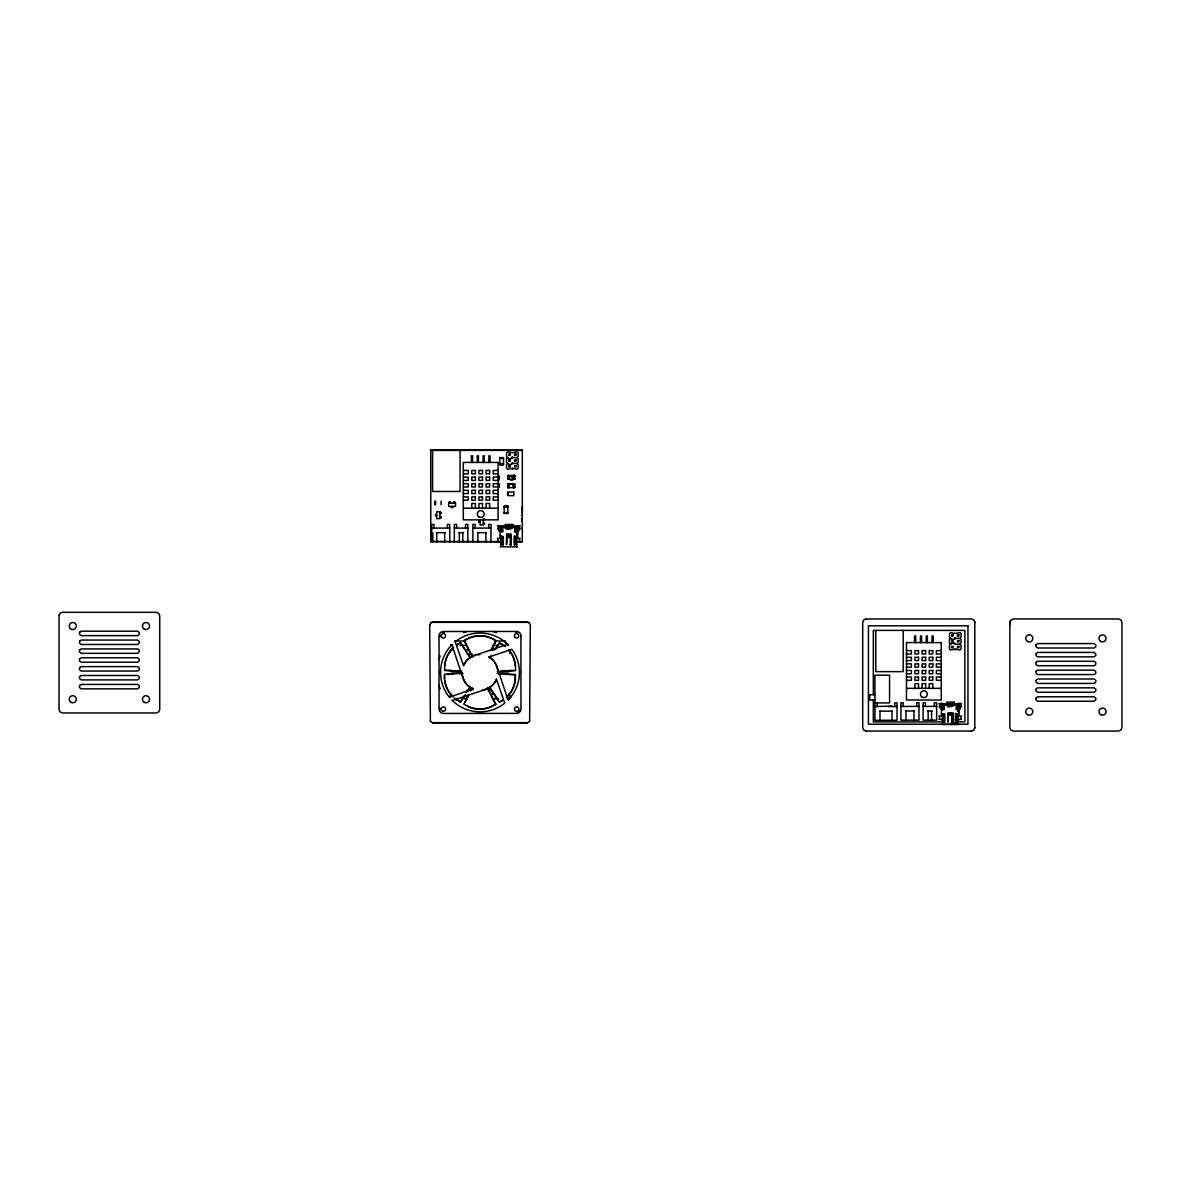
<?xml version="1.0" encoding="UTF-8"?>
<svg xmlns="http://www.w3.org/2000/svg" width="1181" height="1181" viewBox="0 0 1181 1181"><rect width="100%" height="100%" fill="white"/><g stroke="black" fill="none" stroke-linecap="round" stroke-linejoin="round"><path stroke-width="1.5" d="M461.003 671.31L444.573 670.336L444.779 665.759A39.239 32.758 29.9 0 1 453.607 647.365M497.157 673.465L515.403 674.543L515.211 679.119A39.239 32.788 30 0 1 506.369 697.543M515.403 674.543L515.374 678.824A39.239 32.788 30 0 1 506.546 697.233M1009.829 624.66L1010.286 620.66L1013.268 618.947L1118.525 618.947L1120.946 619.951L1121.95 622.372L1121.95 727.629L1120.946 730.065L1118.525 731.069L1013.268 731.069L1010.833 730.065L1009.829 727.629L1009.858 621.929M434.874 504.671L434.652 501.275M507.638 495.444L507.564 492.019M429.677 625.517L430.681 623.066M971.387 731.069L973.808 730.065L974.827 727.629M511.447 457.638C515.374 455.836 510.635 460.959 507.697 457.638L506.546 456.501L506.546 452.973L507.697 451.821L512.362 452.736L517.027 451.821L518.164 452.973L518.164 456.501L517.027 457.638L513.277 457.638M511.447 463.454C515.374 461.638 510.635 466.775 507.697 463.454L506.546 464.591L506.546 468.119L507.697 469.256L512.362 468.34L517.027 469.256L518.164 468.119L518.164 464.591L517.027 463.454L513.277 463.454M954.322 638.375C958.249 636.574 953.525 641.696 950.572 638.375L949.435 639.526L949.435 643.055L950.572 644.191C953.525 640.87 958.249 645.992 954.322 644.191M502.87 536.543L502.752 543.762L501.615 543.762L501.497 536.543M516.141 536.543L516.023 543.762L514.886 543.762L514.768 536.543M944.328 714.195L944.21 721.414L943.058 721.414L942.955 714.195M957.599 714.195L957.481 721.414L956.33 721.414L956.226 714.195M439.022 659.47L440.188 655.986M468.695 694.384L463.808 704.201L467.868 706.312A39.239 32.773 -90 0 0 492.152 706.282L495.872 704.156L487.694 687.814M470.333 691.106L471.972 687.844M464.96 702.562L468.237 696.022M491.754 648.886L495.016 642.346M491.281 650.524L496.182 640.722L492.447 638.596A39.239 32.773 89.9 0 0 468.178 638.611L464.103 640.722L472.282 657.064M509.69 653.226L509.823 652.945A1.816 1.816 0 0 0 509.941 652.06A1.816 1.816 0 0 0 509.823 651.189L508.45 649.963M444.573 670.336L461.166 671.015M456.722 645.033L460.59 642.567L470.673 657.802M465.491 694.428L460.472 702.06L464.31 695.653M466.333 692.597L470.348 686.501M495.489 648.93L499.519 642.818L503.209 644.988A39.239 32.788 -30.1 0 1 505.453 646.701M467.514 691.372L470.525 686.796M489.628 658.393L491.636 655.337M495.666 649.225L499.519 642.818M529.649 721.429L530.328 625.044L529.354 623.066M452.087 644.575L448.691 648.458A39.431 39.431 0 0 0 448.721 696.465L449.385 697.203L473.064 688.966A17.922 17.922 0 0 1 462.657 676.993L451.895 644.796M511.284 696.421L508.081 700.067L497.319 667.87A17.922 17.922 0 0 0 489.023 656.961L511.89 649.358L514.119 652.694A39.431 39.431 0 0 1 509.07 699.049M529.649 721.399L527.376 722.742M507.697 457.638L506.546 458.789L506.546 462.302L507.697 463.454M517.027 463.454L518.164 462.302L518.164 458.789L517.027 457.638M950.572 644.191L949.435 645.343L949.435 648.856L950.572 650.008L955.237 649.092L959.902 650.008L961.054 648.856L961.054 645.343L959.902 644.191L956.152 644.191M956.152 638.375L959.902 638.375L961.054 637.238L961.054 633.71L959.902 632.573L955.237 633.488L950.572 632.573L949.435 633.71L949.435 637.238L950.572 638.375M959.902 644.191L961.054 643.055L961.054 639.526L959.902 638.375M430.681 623.096L431.803 622.328M513.469 484.284L513.853 487.664L513.469 484.284L508.731 484.003L508.731 487.664L508.922 484.284M508.996 479.043L508.804 475.515L508.996 479.043C516.924 484.668 513.455 467.484 513.543 479.043M456.899 644.737L460.59 642.567M500.788 701.322L503.254 699.875M503.076 700.171L499.386 702.341L489.303 687.091M464.103 640.722L467.824 638.596A39.239 32.773 89.9 0 1 492.108 638.596L494.588 640.013M495.872 704.156L491.813 706.282A39.239 32.773 -90 0 1 467.528 706.312M451.585 694.339L450.212 695.565A1.816 1.816 0 0 0 450.079 696.436A1.816 1.816 0 0 0 450.212 697.321M463.483 632.676L466.953 631.481M431.803 622.357L528.232 622.357M507.638 644.354L475.426 655.101A17.922 17.922 0 0 0 463.469 665.508L455.216 641.829L455.969 641.18A39.431 39.431 0 0 1 507.845 644.531L503.962 641.135M452.353 700.54L484.55 689.763A17.922 17.922 0 0 0 496.522 679.37L504.759 703.049L504.021 703.699A39.431 39.431 0 0 1 456.014 703.728L452.131 700.333M866.131 618.947L863.71 619.951L862.706 622.372L862.706 727.629L863.71 730.065L866.131 731.069M507.697 478.246L508.243 479.176M507.623 486.734L508.17 487.664M515.019 476.46L513.174 477.006M514.946 484.948L513.1 485.48M462.657 673.2L444.41 674.307L444.44 678.588A39.239 32.758 -30 0 0 453.297 696.967M446.403 674.499L453.711 674.056M459.173 673.716L462.819 673.495M500.803 671.192L513.573 670.424M497.334 671.709L515.566 670.601L515.536 666.32A39.239 32.788 -30.1 0 0 509.528 650.982M513.115 477.7L515.019 478.246M507.697 484.948L508.17 484.003M430.77 450.197L522.297 450.286M430.77 450.389L522.297 450.389M503.505 457.711L499.843 457.475L499.843 464.797L503.505 464.797L503.505 457.475M499.843 458.39L503.505 458.39M499.843 463.882L503.505 463.882M499.843 464.576L503.505 464.576M463.321 470.437L468.222 470.437L468.222 473.832L463.321 473.832M498.102 470.437L493.215 470.437L493.215 473.832L498.102 473.832M507.697 475.869L515.019 475.869M498.146 476.061L499.061 476.061L499.061 479.722L498.146 479.722M511.27 476.504L512.554 476.504M463.321 477.124L468.222 477.124L468.222 480.416L463.321 480.416M498.102 477.124L493.215 477.124L493.215 480.416L498.102 480.416M507.697 478.836L509.159 478.836M513.558 478.836L515.019 478.836M463.321 483.708L468.222 483.708L468.222 487L463.321 487M507.623 484.358L509.085 484.358L509.085 487.31L507.623 487.31M513.484 484.358L514.946 484.358M513.1 486.188L514.946 486.734M498.102 487L493.215 487L493.215 483.708L498.928 483.738L498.928 487.399L498.013 487.399M513.484 487.31L514.946 487.31M463.321 490.307L468.222 490.307L468.222 493.599L463.321 493.599M498.102 490.307L493.215 490.307L493.215 493.599L498.102 493.599M463.321 496.891L468.222 496.891L468.222 500.183L463.321 500.183M498.102 496.891L493.215 496.891L493.215 500.183L498.102 500.183M449.37 502.397L450.463 502.397M453.711 502.397L454.818 502.397M434.874 504.538L434.652 504.538M504.169 506.354L507.83 506.354M522.297 506.221L522.297 513.085M504.169 507.048L507.83 507.048M451.541 507.24L452.648 507.24M463.321 508.199L498.102 508.199M439.863 512.465L441.133 512.465L441.133 513.558L439.863 513.558M504.169 512.539L507.83 512.539M504.169 513.218L507.83 513.218M436.66 514.636L435.435 514.636L435.435 515.743L436.66 515.743M521.382 515.374L522.297 515.374M439.863 516.82L441.133 516.82L441.133 517.913L439.863 517.913M521.382 518.813L522.297 518.813M480.062 520.983L478.822 520.983L478.822 522.091L480.062 522.091M521.382 521.101L522.297 521.101M483.265 523.168L484.535 523.168L484.535 524.261L483.265 524.261M499.903 527.169L517.75 527.169M500.006 527.39L517.632 527.39M431.685 528.084L449.754 528.084M454.331 528.084L467.838 528.084M472.872 528.084L490.942 528.084M498.987 528.084L499.903 528.084M517.75 528.084L518.666 528.084M521.382 527.966L522.297 527.966M500.139 529.221L497.496 529.221L498.352 527.508L497.496 525.796L500.921 525.796L500.921 529.221M517.632 529.221L520.142 529.221L519.286 527.508L520.142 525.796L516.717 525.796L516.717 546.847M498.987 530.372L499.903 530.372M517.75 530.372L518.666 530.372M499.903 531.288L498.987 531.288L499.002 527.051L499.903 526.254L517.972 526.298L518.666 531.288L517.75 531.288M436.335 532.661L445.104 532.661M458.686 532.661L463.483 532.661M477.523 532.661L486.292 532.661M516.377 533.118L517.632 533.118M516.717 533.576L517.632 533.576M516.717 534.033L517.632 534.033M506.531 535.406L511.107 535.406M501.039 536.543L503.327 536.543L503.327 544.559L501.039 544.559M516.599 536.543L514.311 536.543L514.311 544.559L516.599 544.559M500.006 537.916L500.921 537.916M516.717 537.916L517.632 537.916M500.906 538.374L497.496 538.374L498.352 540.101L497.496 541.813M516.747 538.374L520.142 538.374L519.286 540.101L520.142 541.813M500.331 541.577L430.77 541.562L502.161 541.813M516.806 541.577L522.297 541.577M516.747 541.813L522.297 541.813L522.297 449.931L430.77 449.961L430.77 541.813M500.006 542.271L501.969 542.271M516.599 542.271L517.632 542.271M501.497 542.95L502.87 542.95M514.768 542.95L516.141 542.95M510.31 544.559L511.107 544.559M500.08 546.847L517.573 546.847M865.688 618.977L971.83 618.977L974.118 620.291L974.827 622.372M432.659 622.092L527.376 622.092M454.405 641.003L465.388 641.003M494.647 641.003L505.63 641.003M459.896 645.431L467.218 645.431M492.817 645.431L498.308 645.431M465.388 649.86L469.049 649.86M490.986 649.86L494.647 649.86M906.477 650.598L911.378 650.598L911.378 653.994L906.477 653.994M941.257 650.598L936.371 650.598L936.371 653.994L941.257 653.994M467.218 654.274L472.695 654.274M906.477 657.286L911.378 657.286L911.378 660.578L906.477 660.578M941.257 657.286L936.371 657.286L936.371 660.578L941.257 660.578M906.477 663.87L911.378 663.87L911.378 667.162L906.477 667.162M941.257 663.87L936.371 663.87L936.371 667.162L941.257 667.162M906.477 670.468L911.378 670.468L911.378 673.76L906.477 673.76M941.257 670.468L936.371 670.468L936.371 673.76L941.257 673.76M461.727 671.989L452.574 671.989A2.554 2.554 0 0 1 451.585 671.886L450.212 670.66A1.816 1.816 0 0 1 450.079 670.07M498.308 671.989L507.446 671.989A2.554 2.554 0 0 0 508.45 671.886L509.823 670.66A1.816 1.816 0 0 0 509.956 670.07M906.477 677.053L911.378 677.053L911.378 680.345L906.477 680.345M941.257 677.053L936.371 677.053L936.371 680.345L941.257 680.345M906.477 688.361L941.257 688.361M467.218 689.704L472.695 689.704M487.34 689.704L490.986 689.704M490.986 694.221L494.647 694.221M874.944 694.753L869.674 694.753L869.674 700.008L874.944 700.008M454.405 698.65L458.066 698.65M461.727 698.65L467.218 698.65M492.817 698.65L498.308 698.65M874.944 702.902L889.559 702.902L889.559 675.163L874.944 675.163L874.944 720.292L897.029 720.292L897.029 702.902L894.74 702.902L894.74 706.563M941.346 704.821L942.955 704.821M944.328 704.821L959.193 704.821M941.464 705.042L959.075 705.042M959.193 705.736L960.109 705.736M900.926 706.415L918.995 706.415M923.114 706.415L936.622 706.415M874.944 706.563L891.995 706.105M897.029 706.563L887.979 706.563M959.075 706.873L961.6 706.873L960.743 705.16L961.6 703.448L958.16 703.448L958.16 705.042M940.43 708.024L941.346 708.024M959.193 708.024L960.109 708.024M941.346 708.94L940.43 708.94L940.445 704.703L941.346 703.906L959.43 703.95L960.109 708.94L959.193 708.94M957.821 710.77L959.075 710.77M879.683 711.139L892.275 711.139M905.576 710.992L914.345 710.992M927.469 710.992L932.267 710.992M958.16 711.228L959.075 711.228M958.16 711.685L959.075 711.685M958.16 715.568L959.075 715.568M941.892 716.026L938.939 716.026L939.81 717.753L938.939 719.465L941.892 719.465M958.396 716.026L961.6 716.026L960.743 717.753L961.6 719.465L958.396 719.465M942.379 719.923L941.464 719.495M955.193 719.923L957.702 719.923M958.042 719.923L959.075 719.495M942.955 720.602L944.328 720.602M956.226 720.602L957.599 720.602M941.065 721.916L873.335 721.916L873.335 699.949M957.54 721.916L964.862 721.916L964.862 630.388L873.335 630.388L873.335 694.458M942.497 722.211L944.785 722.211L944.785 714.195L942.497 714.195L942.379 722.964M952.565 722.211L951.753 722.211L951.768 713.073M958.057 722.211L955.769 722.211L955.769 714.195L958.057 714.195L958.16 722.964M951.089 722.89L955.99 722.89L955.99 713.28M941.523 724.499L959.016 724.499M865.688 731.039L971.83 731.039M498.81 673.864L515.226 674.838M507.697 476.46L508.243 475.515M430.386 721.399L432.659 722.742M492.964 631.466L496.448 632.662M508.45 694.339L509.823 695.565A1.816 1.816 0 0 1 509.941 696.436A1.816 1.816 0 0 1 509.823 697.321L508.45 698.547A2.554 2.554 0 0 1 507.446 698.65M528.232 622.328L529.354 623.096M456.589 699.595L460.295 701.75M460.472 702.06L456.767 699.89A39.239 32.758 -30 0 1 454.523 698.192M499.681 643.128L503.386 645.284M450.522 644.619L451.585 645.313A2.554 2.554 0 0 0 452.574 645.431M430.386 721.429L429.707 625.044M489.48 686.796L498.544 700.525M460.428 642.863L469.492 656.592M464.443 640.722L472.636 657.064M487.34 687.814L495.533 704.156M439.037 685.482L440.218 688.966M444.587 676.034L444.617 678.883M520.924 635.791L520.983 709.043A4.355 4.355 0 0 1 516.628 713.383L443.406 713.442A4.355 4.355 0 0 1 439.052 709.087L439.007 635.85A4.355 4.355 0 0 1 443.347 631.495L516.569 631.451A4.355 4.355 0 0 1 520.924 635.821M974.797 621.929L974.797 728.087M959.075 703.448L959.075 715.996M958.16 706.696L958.16 710.002M957.599 703.906L957.599 705.042M957.599 706.194L957.599 709.619L956.226 709.619L956.226 706.194M956.226 703.906L956.226 705.042M955.769 703.906L955.769 704.821M955.237 637.46L955.237 638.375M955.237 643.276L955.237 644.191M955.237 649.092L955.237 650.008M954.278 705.042L954.278 701.839L953.584 705.042M953.598 713.073L953.584 722.211M952.447 705.042L952.447 701.839L951.753 705.042M952.447 722.211L952.565 713.058L947.989 713.058L947.989 722.211L948.328 713.974L952.211 713.974L952.211 722.211M950.616 705.042L950.616 701.839L949.923 705.042M950.616 713.088L950.616 715.435M949.937 713.073L949.923 715.435M948.786 705.042L948.786 701.839L948.092 705.042M948.786 713.088L948.786 715.435M946.955 705.042L946.955 701.839L946.261 705.042M944.785 703.906L944.785 704.821M944.328 703.906L944.328 705.042M944.328 706.194L944.328 709.619L942.955 709.619L942.955 706.194M942.955 703.906L942.955 705.042M942.379 705.042L942.379 703.448L938.939 703.448L939.81 705.16L938.939 706.873M942.379 706.696L942.379 710.002M941.464 703.448L941.464 715.996M934.333 706.415L934.333 702.754L936.622 702.754L936.622 720.144L923.114 720.144L923.114 702.754L925.402 702.754L925.402 706.415M933.182 642.597L933.182 635.954L932.045 635.954L932.045 642.597M932.798 688.361L932.798 683.637L929.226 683.637L929.226 688.361M931.588 710.992L931.588 720.144M928.148 710.992L928.148 720.144M927.365 642.597L927.365 635.954L926.229 635.954L926.229 642.597M925.653 688.361L925.653 683.637L922.081 683.637L922.081 688.361M921.564 642.597L921.564 635.954L920.412 635.954L920.412 642.597M918.523 688.361L918.523 683.637L914.95 683.637L914.95 688.361M916.707 706.415L916.707 702.754L918.995 702.754L918.995 720.144L900.926 720.144L900.926 702.754L903.214 702.754L903.214 706.415M915.703 642.597L915.703 635.954L914.552 635.954L914.552 642.597M913.961 710.992L913.961 720.144M905.96 710.992L905.96 720.144M903.214 630.447L903.214 671.635L875.756 671.635L875.756 630.447M891.995 711.139L891.995 720.292M879.978 711.139L879.978 720.292M877.232 702.902L877.232 706.563M517.632 525.796L517.632 538.344M516.377 527.39L516.377 532.38M516.141 526.254L516.141 527.39M516.141 528.542L516.141 531.967L514.768 531.967L514.768 528.542M514.768 526.254L514.768 527.39M514.547 535.628L514.547 545.238M514.311 526.254L514.311 527.169M512.82 527.848L512.82 524.187L512.141 527.848M512.362 456.722L512.362 457.638M512.362 462.539L512.362 463.454M512.362 468.34L512.362 469.256M511.55 475.515L511.55 477.272M510.989 527.848L510.989 524.187L510.31 527.848M510.989 534.033L510.989 545.238M510.768 544.559L510.768 536.322L506.87 536.322L506.531 544.559L506.649 534.033M510.31 534.033L510.31 545.238M509.159 527.848L509.159 524.187L508.48 527.848M509.159 534.033L509.159 537.547M508.48 534.713L508.48 536.927M508.48 534.033L508.48 537.547M507.328 527.848L507.328 524.187L506.649 527.848M507.328 534.033L507.328 537.547M505.498 527.848L505.498 524.187L504.818 527.848M503.327 526.254L503.327 527.169M503.106 542.035L503.106 545.238M502.87 526.254L502.87 527.39M502.87 528.542L502.87 531.967L501.497 531.967L501.497 528.542M501.497 526.254L501.497 527.39M500.921 535.333L500.921 545.327M500.006 525.796L500.006 538.344M498.825 476.061L498.825 479.722M498.692 483.738L498.692 487.399M490.942 541.813L490.942 524.423L488.654 524.423L488.654 528.084M490.026 462.435L490.026 455.792L488.89 455.792L488.89 462.435M489.643 508.199L489.643 503.475L486.07 503.475L486.07 508.199M485.908 532.661L485.908 541.813M484.535 518.813L484.535 519.906M484.21 462.435L484.21 455.792L483.073 455.792L483.073 462.435M484.077 518.813L484.077 519.906M484.077 523.168L484.077 524.261M483.265 518.813L483.265 524.969L480.062 524.969L480.062 519.817M482.498 508.199L482.498 503.475L478.925 503.475L478.925 508.199M479.235 520.983L479.235 522.091M478.408 462.435L478.408 455.792L477.257 455.792L477.257 462.435M477.906 532.661L477.906 541.813M475.367 508.199L475.367 503.475L471.795 503.475L471.795 508.199M475.161 528.084L475.161 524.423L472.872 524.423L472.872 541.813M472.548 462.435L472.548 455.792L471.396 455.792L471.396 462.435M467.838 541.813L467.838 524.423L465.55 524.423L465.55 528.084M462.804 532.661L462.804 541.813M460.059 450.286L460.059 491.473L432.6 491.473L432.6 450.286M459.365 532.661L459.365 541.813M456.619 528.084L456.619 524.423L454.331 524.423L454.331 541.813M454.818 503.209L454.818 501.94L453.711 501.94L453.711 503.209M452.648 506.413L452.648 507.653L451.541 507.653L451.541 506.413M450.463 503.209L450.463 501.94L449.37 501.94L449.37 503.209M449.754 541.813L449.754 524.423L447.466 524.423L447.466 528.084M444.72 532.661L444.72 541.813M441.059 501.054L441.059 504.686M440.675 512.465L440.675 513.558M440.675 516.82L440.675 517.913M436.719 532.661L436.719 541.813M435.848 514.636L435.848 515.743M435.568 501.054L435.568 504.686M433.973 528.084L433.973 524.423L431.685 524.423L431.685 541.813M432.822 532.661L432.822 541.813M508.45 645.313A2.554 2.554 0 0 1 507.786 645.431M452.574 649.86A2.554 2.554 0 0 0 451.585 649.963L450.212 651.189A1.816 1.816 0 0 0 450.079 652.06M439.982 709.958A3.543 3.543 0 0 1 439.982 708.128M439.982 636.736A3.543 3.543 0 0 1 439.982 634.906M442.491 632.396A3.543 3.543 0 0 1 444.322 632.396M515.713 632.396A3.543 3.543 0 0 1 517.544 632.396M520.039 710.017A3.543 3.543 0 0 1 517.485 712.483M496.448 679.237A17.804 17.804 0 0 1 482.32 690.088M473.182 688.892A17.804 17.804 0 0 1 462.184 672.447M463.528 665.641A17.804 17.804 0 0 1 475.367 655.248M477.655 654.791A17.804 17.804 0 0 1 479.973 654.628M488.89 657.005A17.804 17.804 0 0 1 497.644 670.099M452.471 696.288A39.239 32.758 -30 0 1 444.765 680.3M509.365 650.672A39.239 32.788 -30.1 0 1 515.359 666.025M444.602 666.054A39.239 32.758 29.9 0 1 452.441 648.649M59.08 615.286L59.05 709.545L60.054 711.966L62.475 712.984L156.291 712.984L158.726 711.966L159.73 709.545L159.73 615.729L158.726 613.308L156.291 612.304L62.475 612.304L60.054 613.308L59.08 615.286M508.509 477.345L507.697 479.176L515.019 479.176L514.222 477.345L515.019 475.515L507.697 475.515L508.509 477.345M508.435 485.834L507.623 487.664L514.946 487.664L514.148 485.834L514.946 484.003L507.623 484.003L508.435 485.834M79.718 632.263L79.585 632.544A1.816 1.816 0 0 0 79.452 633.415A1.816 1.816 0 0 0 79.585 634.3L80.958 635.526A2.554 2.554 0 0 0 81.947 635.629L136.819 635.629A2.554 2.554 0 0 0 137.823 635.526L139.196 634.3A1.816 1.816 0 0 0 139.314 633.415A1.816 1.816 0 0 0 139.196 632.544L137.823 631.318A2.554 2.554 0 0 0 136.819 631.2L81.947 631.2A2.554 2.554 0 0 0 80.958 631.318L79.718 632.263M79.718 641.121L79.585 641.401A1.816 1.816 0 0 0 79.452 642.272A1.816 1.816 0 0 0 79.585 643.158L80.958 644.383A2.554 2.554 0 0 0 81.947 644.486L136.819 644.486A2.554 2.554 0 0 0 137.823 644.383L139.196 643.158A1.816 1.816 0 0 0 139.314 642.272A1.816 1.816 0 0 0 139.196 641.401L137.823 640.176A2.554 2.554 0 0 0 136.819 640.058L81.947 640.058A2.554 2.554 0 0 0 80.958 640.176L79.718 641.121M79.718 649.978L79.585 650.244A1.816 1.816 0 0 0 79.452 651.13A1.816 1.816 0 0 0 79.585 652.015L80.958 653.241A2.554 2.554 0 0 0 81.947 653.344L136.819 653.344A2.554 2.554 0 0 0 137.823 653.241L139.196 652.015A1.816 1.816 0 0 0 139.314 651.13A1.816 1.816 0 0 0 139.196 650.259L137.823 649.033A2.554 2.554 0 0 0 136.819 648.915L81.947 648.915A2.554 2.554 0 0 0 80.958 649.033L79.718 649.978M79.718 658.836L79.585 659.101A1.816 1.816 0 0 0 79.452 659.987A1.816 1.816 0 0 0 79.585 660.873L80.958 662.083A2.554 2.554 0 0 0 81.947 662.201L136.819 662.201A2.554 2.554 0 0 0 137.823 662.083L139.196 660.873A1.816 1.816 0 0 0 139.314 659.987A1.816 1.816 0 0 0 139.196 659.101L137.823 657.876A2.554 2.554 0 0 0 136.819 657.773L81.947 657.773A2.554 2.554 0 0 0 80.958 657.876L79.718 658.836M79.718 667.693L79.585 667.959A1.816 1.816 0 0 0 79.452 668.845A1.816 1.816 0 0 0 79.585 669.716L80.958 670.941A2.554 2.554 0 0 0 81.947 671.059L136.819 671.059A2.554 2.554 0 0 0 137.823 670.941L139.196 669.716A1.816 1.816 0 0 0 139.314 668.845A1.816 1.816 0 0 0 139.196 667.959L137.823 666.734A2.554 2.554 0 0 0 136.819 666.63L81.947 666.63A2.554 2.554 0 0 0 80.958 666.734L79.718 667.693M79.718 676.551L79.585 676.816A1.816 1.816 0 0 0 79.452 677.702A1.816 1.816 0 0 0 79.585 678.573L80.958 679.798A2.554 2.554 0 0 0 81.947 679.916L136.819 679.916A2.554 2.554 0 0 0 137.823 679.798L139.196 678.573A1.816 1.816 0 0 0 139.314 677.702A1.816 1.816 0 0 0 139.196 676.816L137.823 675.591A2.554 2.554 0 0 0 136.819 675.488L81.947 675.488A2.554 2.554 0 0 0 80.958 675.591L79.718 676.551M79.718 685.497L79.585 685.777A1.816 1.816 0 0 0 79.452 686.648A1.816 1.816 0 0 0 79.585 687.534L80.958 688.759A2.554 2.554 0 0 0 81.947 688.863L136.819 688.863A2.554 2.554 0 0 0 137.823 688.759L139.196 687.534A1.816 1.816 0 0 0 139.314 686.648A1.816 1.816 0 0 0 139.196 685.777L137.823 684.552A2.554 2.554 0 0 0 136.819 684.434L81.947 684.434A2.554 2.554 0 0 0 80.958 684.552L79.718 685.497M1036.224 644.634L1036.077 644.915A1.816 1.816 0 0 0 1035.958 645.786A1.816 1.816 0 0 0 1036.077 646.671L1037.464 647.897A2.554 2.554 0 0 0 1038.453 648L1093.326 648A2.554 2.554 0 0 0 1094.315 647.897L1095.702 646.671A1.816 1.816 0 0 0 1095.82 645.786A1.816 1.816 0 0 0 1095.702 644.915L1094.315 643.689A2.554 2.554 0 0 0 1093.326 643.571L1038.453 643.571A2.554 2.554 0 0 0 1037.464 643.689L1036.224 644.634M1036.224 653.492L1036.077 653.757A1.816 1.816 0 0 0 1035.958 654.643A1.816 1.816 0 0 0 1036.077 655.529L1037.464 656.754A2.554 2.554 0 0 0 1038.453 656.857L1093.326 656.857A2.554 2.554 0 0 0 1094.315 656.754L1095.702 655.529A1.816 1.816 0 0 0 1095.82 654.643A1.816 1.816 0 0 0 1095.702 653.757L1094.315 652.547A2.554 2.554 0 0 0 1093.326 652.429L1038.453 652.429A2.554 2.554 0 0 0 1037.464 652.547L1036.224 653.492M1036.224 662.349L1036.077 662.615A1.816 1.816 0 0 0 1035.958 663.501A1.816 1.816 0 0 0 1036.077 664.372L1037.464 665.597A2.554 2.554 0 0 0 1038.453 665.715L1093.326 665.715A2.554 2.554 0 0 0 1094.315 665.597L1095.702 664.372A1.816 1.816 0 0 0 1095.82 663.501A1.816 1.816 0 0 0 1095.702 662.615L1094.315 661.39A2.554 2.554 0 0 0 1093.326 661.286L1038.453 661.286A2.554 2.554 0 0 0 1037.464 661.39L1036.224 662.349M1036.224 671.207L1036.077 671.472A1.816 1.816 0 0 0 1035.958 672.358A1.816 1.816 0 0 0 1036.077 673.229L1037.464 674.454A2.554 2.554 0 0 0 1038.453 674.572L1093.326 674.572A2.554 2.554 0 0 0 1094.315 674.454L1095.702 673.229A1.816 1.816 0 0 0 1095.82 672.358A1.816 1.816 0 0 0 1095.702 671.472L1094.315 670.247A2.554 2.554 0 0 0 1093.326 670.144L1038.453 670.144A2.554 2.554 0 0 0 1037.464 670.247L1036.224 671.207M1036.224 680.064L1036.077 680.33A1.816 1.816 0 0 0 1035.958 681.216A1.816 1.816 0 0 0 1036.077 682.087L1037.464 683.312A2.554 2.554 0 0 0 1038.453 683.43L1093.326 683.43A2.554 2.554 0 0 0 1094.315 683.312L1095.702 682.087A1.816 1.816 0 0 0 1095.82 681.216A1.816 1.816 0 0 0 1095.702 680.33L1094.315 679.105A2.554 2.554 0 0 0 1093.326 679.001L1038.453 679.001A2.554 2.554 0 0 0 1037.464 679.105L1036.224 680.064M1036.224 688.907L1036.077 689.187A1.816 1.816 0 0 0 1035.958 690.058A1.816 1.816 0 0 0 1036.077 690.944L1037.464 692.169A2.554 2.554 0 0 0 1038.453 692.273L1093.326 692.273A2.554 2.554 0 0 0 1094.315 692.169L1095.702 690.944A1.816 1.816 0 0 0 1095.82 690.058A1.816 1.816 0 0 0 1095.702 689.187L1094.315 687.962A2.554 2.554 0 0 0 1093.326 687.844L1038.453 687.844A2.554 2.554 0 0 0 1037.464 687.962L1036.224 688.907M1036.224 697.868L1036.077 698.133A1.816 1.816 0 0 0 1035.958 699.019A1.816 1.816 0 0 0 1036.077 699.905L1037.464 701.115A2.554 2.554 0 0 0 1038.453 701.234L1093.326 701.234A2.554 2.554 0 0 0 1094.315 701.115L1095.702 699.905A1.816 1.816 0 0 0 1095.82 699.019A1.816 1.816 0 0 0 1095.702 698.133L1094.315 696.908A2.554 2.554 0 0 0 1093.326 696.805L1038.453 696.805A2.554 2.554 0 0 0 1037.464 696.908L1036.224 697.868M527.376 722.713L432.659 722.713L527.376 722.713M510.133 454.05L508.76 454.05L508.76 455.423L510.133 455.423L510.133 454.05M515.949 454.05L514.576 454.05L514.576 455.423L515.949 455.423L515.949 454.05M510.133 459.852L508.76 459.852L508.76 461.225L510.133 461.225L510.133 459.852M515.949 459.852L514.576 459.852L514.576 461.225L515.949 461.225L515.949 459.852M498.102 462.435L463.321 462.435L463.321 519.861L498.102 519.861L498.102 462.435M510.133 465.668L508.76 465.668L508.76 467.041L510.133 467.041L510.133 465.668M515.949 465.668L514.576 465.668L514.576 467.041L515.949 467.041L515.949 465.668M475.367 470.437L471.795 470.437L471.795 473.832L475.367 473.832L475.367 470.437M482.498 470.437L478.925 470.437L478.925 473.832L482.498 473.832L482.498 470.437M489.643 470.437L486.07 470.437L486.07 473.832L489.643 473.832L489.643 470.437M475.367 477.124L471.795 477.124L471.795 480.416L475.367 480.416L475.367 477.124M482.498 477.124L478.925 477.124L478.925 480.416L482.498 480.416L482.498 477.124M489.643 477.124L486.07 477.124L486.07 480.416L489.643 480.416L489.643 477.124M475.367 483.708L471.795 483.708L471.795 487L475.367 487L475.367 483.708M482.498 483.708L478.925 483.708L478.925 487L482.498 487L482.498 483.708M489.643 483.708L486.07 483.708L486.07 487L489.643 487L489.643 483.708M475.367 490.307L471.795 490.307L471.795 493.599L475.367 493.599L475.367 490.307M482.498 490.307L478.925 490.307L478.925 493.599L482.498 493.599L482.498 490.307M489.643 490.307L486.07 490.307L486.07 493.599L489.643 493.599L489.643 490.307M513.809 492.019L508.317 492.019L508.317 495.666L513.809 495.68L513.809 492.019M475.367 496.891L471.795 496.891L471.795 500.183L475.367 500.183L475.367 496.891M482.498 496.891L478.925 496.891L478.925 500.183L482.498 500.183L482.498 496.891M489.643 496.891L486.07 496.891L486.07 500.183L489.643 500.183L489.643 496.891M455.526 503.209L448.662 503.209L448.662 506.413L455.526 506.413L455.526 503.209M507.83 506.132L504.169 506.132L504.169 513.455L507.83 513.455L507.83 506.132M439.863 511.757L436.66 511.757L436.66 518.621L439.863 518.621L439.863 511.757M511.107 528.542L506.531 528.999L511.107 528.542M967.962 625.812L868.434 625.812L868.434 724.204L967.962 724.204L967.962 625.812M953.023 634.788L951.65 634.788L951.65 636.16L953.023 636.16L953.023 634.788M958.839 634.788L957.466 634.788L957.466 636.16L958.839 636.16L958.839 634.788M953.023 640.604L951.65 640.604L951.65 641.977L953.023 641.977L953.023 640.604M958.839 640.604L957.466 640.604L957.466 641.977L958.839 641.977L958.839 640.604M941.257 642.597L906.477 642.597L906.477 700.023L941.257 700.023L941.257 642.597M953.023 646.406L951.65 646.406L951.65 647.779L953.023 647.779L953.023 646.406M958.839 646.406L957.466 646.406L957.466 647.779L958.839 647.779L958.839 646.406M918.523 650.598L914.95 650.598L914.95 653.994L918.523 653.994L918.523 650.598M925.653 650.598L922.081 650.598L922.081 653.994L925.653 653.994L925.653 650.598M932.798 650.598L929.226 650.598L929.226 653.994L932.798 653.994L932.798 650.598M918.523 657.286L914.95 657.286L914.95 660.578L918.523 660.578L918.523 657.286M925.653 657.286L922.081 657.286L922.081 660.578L925.653 660.578L925.653 657.286M932.798 657.286L929.226 657.286L929.226 660.578L932.798 660.578L932.798 657.286M918.523 663.87L914.95 663.87L914.95 667.162L918.523 667.162L918.523 663.87M925.653 663.87L922.081 663.87L922.081 667.162L925.653 667.162L925.653 663.87M932.798 663.87L929.226 663.87L929.226 667.162L932.798 667.162L932.798 663.87M918.523 670.468L914.95 670.468L914.95 673.76L918.523 673.76L918.523 670.468M925.653 670.468L922.081 670.468L922.081 673.76L925.653 673.76L925.653 670.468M932.798 670.468L929.226 670.468L929.226 673.76L932.798 673.76L932.798 670.468M918.523 677.053L914.95 677.053L914.95 680.345L918.523 680.345L918.523 677.053M925.653 677.053L922.081 677.053L922.081 680.345L925.653 680.345L925.653 677.053M932.798 677.053L929.226 677.053L929.226 680.345L932.798 680.345L932.798 677.053M952.565 706.194L947.989 706.651L952.565 706.194M1027.5 714.682A3.543 3.543 0 0 0 1032.829 711.612A3.543 3.543 0 0 0 1027.5 708.541A3.543 3.543 0 0 0 1027.5 714.682M1027.5 641.46A3.543 3.543 0 0 0 1032.829 638.39A3.543 3.543 0 0 0 1027.5 635.319A3.543 3.543 0 0 0 1027.5 641.46M1100.722 641.46A3.543 3.543 0 0 0 1106.051 638.39A3.543 3.543 0 0 0 1100.722 635.319A3.543 3.543 0 0 0 1100.722 641.46M1100.677 714.653A3.543 3.543 0 0 0 1106.051 711.671A3.543 3.543 0 0 0 1100.781 708.511A3.543 3.543 0 0 0 1100.677 714.653M921.785 696.908A3.425 3.425 0 0 0 927.277 694.635A3.425 3.425 0 0 0 922.553 691.018A3.425 3.425 0 0 0 921.785 696.908M70.27 628.528A3.543 3.543 0 0 0 76.204 626.949A3.543 3.543 0 0 0 71.864 622.608A3.543 3.543 0 0 0 70.27 628.528M144.23 629.104A3.543 3.543 0 0 0 149.544 626.033A3.543 3.543 0 0 0 144.23 622.963A3.543 3.543 0 0 0 144.23 629.104M70.27 701.75A3.543 3.543 0 0 0 76.204 700.171A3.543 3.543 0 0 0 71.864 695.83A3.543 3.543 0 0 0 70.27 701.75M144.171 702.296A3.543 3.543 0 0 0 149.544 699.314A3.543 3.543 0 0 0 144.274 696.155A3.543 3.543 0 0 0 144.171 702.296M478.63 516.747A3.425 3.425 0 0 0 484.121 514.473A3.425 3.425 0 0 0 479.397 510.856A3.425 3.425 0 0 0 478.63 516.747M441.797 637.415A2.2 2.2 0 0 0 445.488 636.426A2.2 2.2 0 0 0 442.786 633.725A2.2 2.2 0 0 0 441.797 637.415M441.856 710.652A2.2 2.2 0 0 0 445.532 709.663A2.2 2.2 0 0 0 442.831 706.961A2.2 2.2 0 0 0 441.856 710.652M515.019 637.386A2.2 2.2 0 0 0 518.695 636.382A2.2 2.2 0 0 0 516.008 633.695A2.2 2.2 0 0 0 515.019 637.386M515.078 710.593A2.2 2.2 0 0 0 518.754 709.604A2.2 2.2 0 0 0 516.053 706.917A2.2 2.2 0 0 0 515.078 710.593"/></g></svg>
